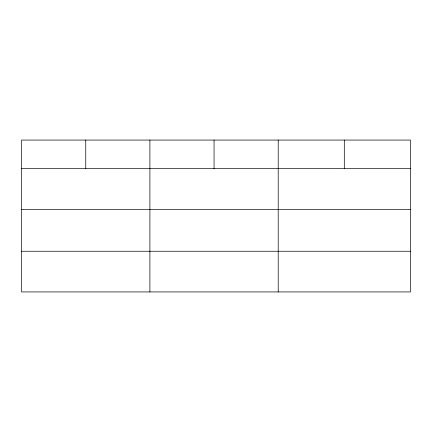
<?xml version="1.0" encoding="UTF-8"?>
<svg xmlns="http://www.w3.org/2000/svg" width="432" height="432" viewBox="0 0 432 432"><rect width="100%" height="100%" fill="white"/><g stroke="black" fill="none" stroke-linecap="round" stroke-linejoin="round"><path stroke-width="0.65" d="M410.4 209.326L410.4 140.06L21.6 140.06L21.6 291.94L410.4 291.94L410.4 209.326L21.6 209.326M21.6 168.637L410.4 168.637M21.6 251.251L410.4 251.251M344.304 140.06L344.304 168.637M278.208 140.06L278.208 291.94M214.056 140.06L214.056 168.637M149.904 140.06L149.904 291.94M85.752 140.06L85.752 168.637"/></g></svg>
